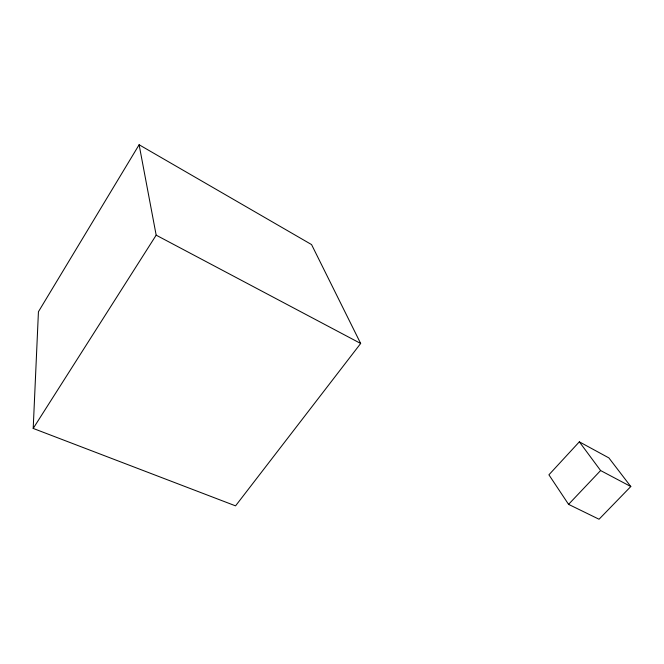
<?xml version="1.0" encoding="UTF-8"?>
<svg xmlns="http://www.w3.org/2000/svg" width="664" height="664" viewBox="0 0 664 664"><rect width="100%" height="100%" fill="white"/><g stroke="black" fill="none" stroke-linecap="round" stroke-linejoin="round"><path stroke-width="1" d="M33.2 428.429L38.437 311.74L139.116 144.76L311.565 244.584L360.668 343.471L235.554 505.86L33.2 428.429L156.173 235.164L139.116 144.76M579.34 441.834L548.912 474.818L568.567 504.358L599.044 519.24L630.8 486.538L608.888 457.911L579.34 441.834L600.605 470.544L630.8 486.538M568.567 504.358L600.605 470.544M156.173 235.164L360.668 343.471"/></g></svg>
